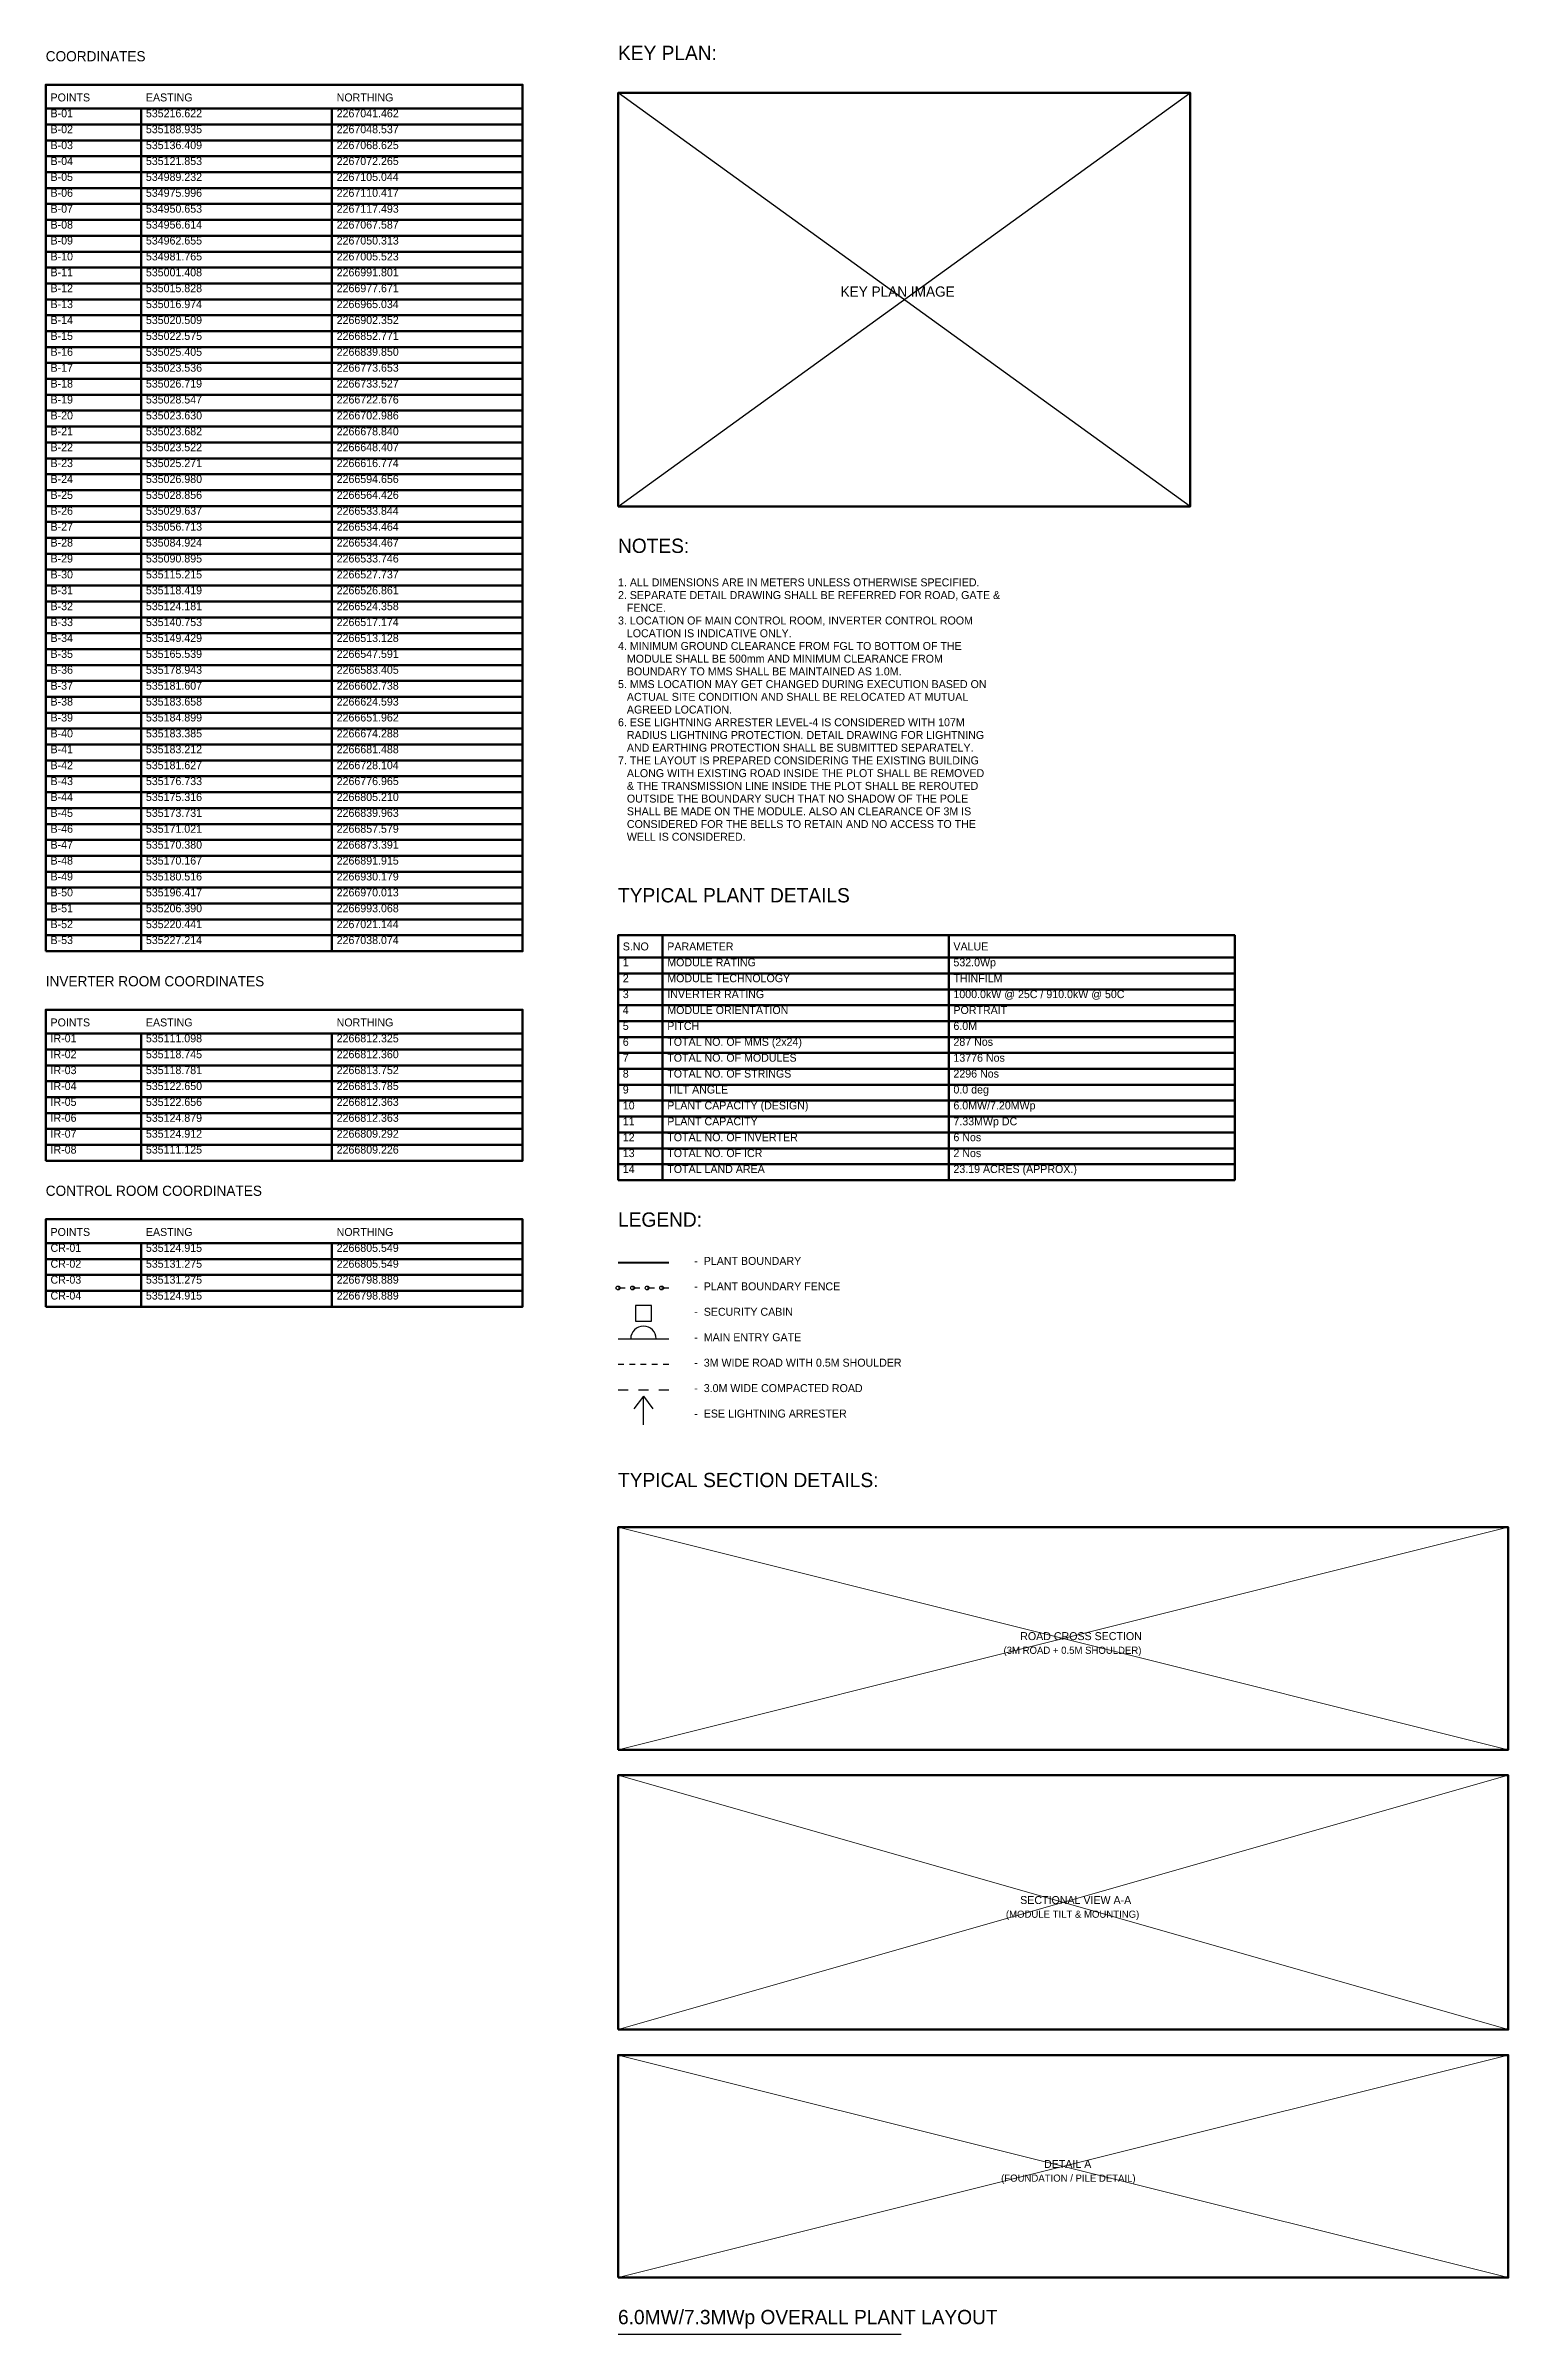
# Model space of a CAD drawing. Header units: metres. Extents: x 534950 to 535747, y 2266404 to 2267123.
# Drawn here: x 535287 to 535747, y 2266404 to 2267123 of the extents above; entities that cross this region are included whole.
import ezdxf
from ezdxf.enums import TextEntityAlignment as Align

# ---------------------------------------------------------------- set-up
doc = ezdxf.new("R2010")
doc.units = ezdxf.units.M
for name, color, linetype in [('BOUNDARY', 7, 'Continuous'), ('ENTRY_GATE', 6, 'Continuous'), ('FENCE', 30, 'Continuous'), ('LIGHTNING_ARRESTER', 3, 'Continuous'), ('ROADS', 2, 'Continuous'), ('SECURITY_CABIN', 4, 'Continuous'), ('SERVICE_ROAD', 1, 'Continuous'), ('TITLE_BLOCK', 7, 'Continuous')]:
    doc.layers.add(name, color=color, linetype=linetype)

msp = doc.modelspace()

# ---------------------------------------------------------------- linework, layer by layer
at = {"layer": 'BOUNDARY', "lineweight": 40}
msp.add_line((535467.21, 2266740.69), (535483.21, 2266740.69), dxfattribs=at)
at = {"layer": 'ENTRY_GATE', "lineweight": 30}
msp.add_line((535467.21, 2266716.69), (535483.21, 2266716.69), dxfattribs=at)
at = {"layer": 'ENTRY_GATE'}
msp.add_arc((535475.21, 2266716.69), 4, 0, 180, dxfattribs=at)
at = {"layer": 'FENCE', "lineweight": 30}
for p, q in [((535467.21, 2266732.69), (535469.5, 2266732.69)), ((535471.79, 2266732.69), (535474.07, 2266732.69)), ((535476.36, 2266732.69), (535478.64, 2266732.69)), ((535480.93, 2266732.69), (535483.21, 2266732.69))]:
    msp.add_line(p, q, dxfattribs=at)
at = {"layer": 'FENCE'}
for centre in [(535467.21, 2266732.69), (535471.79, 2266732.69), (535476.36, 2266732.69), (535480.93, 2266732.69)]:
    msp.add_circle(centre, 0.6, dxfattribs=at)
at = {"layer": 'LIGHTNING_ARRESTER', "lineweight": 30}
for p, q in [((535475.21, 2266698.69), (535472.21, 2266694.69)), ((535475.21, 2266689.69), (535475.21, 2266698.69)), ((535475.21, 2266698.69), (535478.21, 2266694.69))]:
    msp.add_line(p, q, dxfattribs=at)
at = {"layer": 'ROADS', "lineweight": 30}
for p, q in [((535467.21, 2266700.69), (535470.41, 2266700.69)), ((535473.61, 2266700.69), (535476.81, 2266700.69)), ((535480.01, 2266700.69), (535483.21, 2266700.69))]:
    msp.add_line(p, q, dxfattribs=at)
at = {"layer": 'SECURITY_CABIN', "lineweight": 30}
msp.add_lwpolyline([(535472.71, 2266722.19), (535477.71, 2266722.19), (535477.71, 2266727.19), (535472.71, 2266727.19)], close=True, dxfattribs=at)
at = {"layer": 'SERVICE_ROAD', "lineweight": 30}
for p, q in [((535467.21, 2266708.69), (535468.99, 2266708.69)), ((535470.77, 2266708.69), (535472.55, 2266708.69)), ((535474.33, 2266708.69), (535476.1, 2266708.69)), ((535477.88, 2266708.69), (535479.66, 2266708.69)), ((535481.44, 2266708.69), (535483.21, 2266708.69))]:
    msp.add_line(p, q, dxfattribs=at)
at = {"layer": 'TITLE_BLOCK', "lineweight": 25}
for p, q in [((535467.21, 2266978.49), (535647.21, 2267108.49)), ((535647.21, 2266978.49), (535467.21, 2267108.49))]:
    msp.add_line(p, q, dxfattribs=at)
at = {"layer": 'TITLE_BLOCK', "lineweight": 50}
for p, q in [((535317.21, 2267103.59), (535317.21, 2267098.59)), ((535317.21, 2267098.59), (535317.21, 2267093.59)), ((535377.21, 2267103.59), (535377.21, 2267098.59)), ((535377.21, 2267098.59), (535377.21, 2267093.59)), ((535317.21, 2267093.59), (535317.21, 2267088.59)), ((535377.21, 2267093.59), (535377.21, 2267088.59)), ((535317.21, 2267088.59), (535317.21, 2267083.59)), ((535377.21, 2267088.59), (535377.21, 2267083.59)), ((535317.21, 2267083.59), (535317.21, 2267078.59)), ((535317.21, 2267078.59), (535317.21, 2267073.59)), ((535377.21, 2267083.59), (535377.21, 2267078.59)), ((535377.21, 2267078.59), (535377.21, 2267073.59)), ((535317.21, 2267073.59), (535317.21, 2267068.59)), ((535377.21, 2267073.59), (535377.21, 2267068.59)), ((535317.21, 2267068.59), (535317.21, 2267063.59)), ((535317.21, 2267063.59), (535317.21, 2267058.59)), ((535377.21, 2267068.59), (535377.21, 2267063.59)), ((535377.21, 2267063.59), (535377.21, 2267058.59)), ((535317.21, 2267058.59), (535317.21, 2267053.59)), ((535377.21, 2267058.59), (535377.21, 2267053.59)), ((535317.21, 2267053.59), (535317.21, 2267048.59)), ((535317.21, 2267048.59), (535317.21, 2267043.59)), ((535377.21, 2267053.59), (535377.21, 2267048.59)), ((535377.21, 2267048.59), (535377.21, 2267043.59)), ((535317.21, 2267043.59), (535317.21, 2267038.59)), ((535377.21, 2267043.59), (535377.21, 2267038.59)), ((535317.21, 2267038.59), (535317.21, 2267033.59)), ((535317.21, 2267033.59), (535317.21, 2267028.59)), ((535377.21, 2267038.59), (535377.21, 2267033.59)), ((535377.21, 2267033.59), (535377.21, 2267028.59)), ((535317.21, 2267028.59), (535317.21, 2267023.59)), ((535377.21, 2267028.59), (535377.21, 2267023.59)), ((535317.21, 2267023.59), (535317.21, 2267018.59)), ((535377.21, 2267023.59), (535377.21, 2267018.59)), ((535317.21, 2267018.59), (535317.21, 2267013.59)), ((535317.21, 2267013.59), (535317.21, 2267008.59)), ((535377.21, 2267018.59), (535377.21, 2267013.59)), ((535377.21, 2267013.59), (535377.21, 2267008.59)), ((535317.21, 2267008.59), (535317.21, 2267003.59)), ((535377.21, 2267008.59), (535377.21, 2267003.59)), ((535317.21, 2267003.59), (535317.21, 2266998.59)), ((535317.21, 2266998.59), (535317.21, 2266993.59)), ((535377.21, 2267003.59), (535377.21, 2266998.59)), ((535377.21, 2266998.59), (535377.21, 2266993.59)), ((535317.21, 2266993.59), (535317.21, 2266988.59)), ((535377.21, 2266993.59), (535377.21, 2266988.59)), ((535317.21, 2266988.59), (535317.21, 2266983.59)), ((535317.21, 2266983.59), (535317.21, 2266978.59)), ((535377.21, 2266988.59), (535377.21, 2266983.59)), ((535377.21, 2266983.59), (535377.21, 2266978.59)), ((535317.21, 2266978.59), (535317.21, 2266973.59)), ((535377.21, 2266978.59), (535377.21, 2266973.59)), ((535317.21, 2266973.59), (535317.21, 2266968.59)), ((535377.21, 2266973.59), (535377.21, 2266968.59)), ((535317.21, 2266968.59), (535317.21, 2266963.59)), ((535317.21, 2266963.59), (535317.21, 2266958.59)), ((535377.21, 2266968.59), (535377.21, 2266963.59)), ((535377.21, 2266963.59), (535377.21, 2266958.59)), ((535317.21, 2266958.59), (535317.21, 2266953.59)), ((535377.21, 2266958.59), (535377.21, 2266953.59)), ((535317.21, 2266953.59), (535317.21, 2266948.59)), ((535317.21, 2266948.59), (535317.21, 2266943.59)), ((535377.21, 2266953.59), (535377.21, 2266948.59)), ((535377.21, 2266948.59), (535377.21, 2266943.59)), ((535317.21, 2266943.59), (535317.21, 2266938.59)), ((535377.21, 2266943.59), (535377.21, 2266938.59)), ((535317.21, 2266938.59), (535317.21, 2266933.59)), ((535317.21, 2266933.59), (535317.21, 2266928.59)), ((535377.21, 2266938.59), (535377.21, 2266933.59)), ((535377.21, 2266933.59), (535377.21, 2266928.59)), ((535317.21, 2266928.59), (535317.21, 2266923.59)), ((535377.21, 2266928.59), (535377.21, 2266923.59)), ((535317.21, 2266923.59), (535317.21, 2266918.59)), ((535317.21, 2266918.59), (535317.21, 2266913.59)), ((535377.21, 2266923.59), (535377.21, 2266918.59)), ((535377.21, 2266918.59), (535377.21, 2266913.59)), ((535317.21, 2266913.59), (535317.21, 2266908.59)), ((535377.21, 2266913.59), (535377.21, 2266908.59)), ((535317.21, 2266908.59), (535317.21, 2266903.59)), ((535377.21, 2266908.59), (535377.21, 2266903.59)), ((535317.21, 2266903.59), (535317.21, 2266898.59)), ((535317.21, 2266898.59), (535317.21, 2266893.59)), ((535377.21, 2266903.59), (535377.21, 2266898.59)), ((535377.21, 2266898.59), (535377.21, 2266893.59)), ((535317.21, 2266893.59), (535317.21, 2266888.59)), ((535377.21, 2266893.59), (535377.21, 2266888.59)), ((535317.21, 2266888.59), (535317.21, 2266883.59)), ((535317.21, 2266883.59), (535317.21, 2266878.59)), ((535377.21, 2266888.59), (535377.21, 2266883.59)), ((535377.21, 2266883.59), (535377.21, 2266878.59)), ((535317.21, 2266878.59), (535317.21, 2266873.59)), ((535377.21, 2266878.59), (535377.21, 2266873.59)), ((535317.21, 2266873.59), (535317.21, 2266868.59)), ((535317.21, 2266868.59), (535317.21, 2266863.59)), ((535377.21, 2266873.59), (535377.21, 2266868.59)), ((535377.21, 2266868.59), (535377.21, 2266863.59)), ((535317.21, 2266863.59), (535317.21, 2266858.59)), ((535377.21, 2266863.59), (535377.21, 2266858.59)), ((535317.21, 2266858.59), (535317.21, 2266853.59)), ((535317.21, 2266853.59), (535317.21, 2266848.59)), ((535377.21, 2266858.59), (535377.21, 2266853.59)), ((535377.21, 2266853.59), (535377.21, 2266848.59)), ((535317.21, 2266848.59), (535317.21, 2266843.59)), ((535377.21, 2266848.59), (535377.21, 2266843.59)), ((535317.21, 2266843.59), (535317.21, 2266838.59)), ((535377.21, 2266843.59), (535377.21, 2266838.59)), ((535481.21, 2266843.59), (535481.21, 2266836.59)), ((535571.21, 2266843.59), (535571.21, 2266836.59)), ((535481.21, 2266836.59), (535481.21, 2266831.59)), ((535571.21, 2266836.59), (535571.21, 2266831.59)), ((535481.21, 2266831.59), (535481.21, 2266826.59)), ((535481.21, 2266826.59), (535481.21, 2266821.59)), ((535571.21, 2266831.59), (535571.21, 2266826.59)), ((535571.21, 2266826.59), (535571.21, 2266821.59)), ((535481.21, 2266821.59), (535481.21, 2266816.59)), ((535571.21, 2266821.59), (535571.21, 2266816.59)), ((535317.21, 2266812.69), (535317.21, 2266807.69)), ((535377.21, 2266812.69), (535377.21, 2266807.69)), ((535481.21, 2266816.59), (535481.21, 2266811.59)), ((535481.21, 2266811.59), (535481.21, 2266806.59)), ((535571.21, 2266816.59), (535571.21, 2266811.59)), ((535571.21, 2266811.59), (535571.21, 2266806.59)), ((535317.21, 2266807.69), (535317.21, 2266802.69)), ((535377.21, 2266807.69), (535377.21, 2266802.69)), ((535481.21, 2266806.59), (535481.21, 2266801.59)), ((535571.21, 2266806.59), (535571.21, 2266801.59)), ((535317.21, 2266802.69), (535317.21, 2266797.69)), ((535317.21, 2266797.69), (535317.21, 2266792.69)), ((535377.21, 2266802.69), (535377.21, 2266797.69)), ((535377.21, 2266797.69), (535377.21, 2266792.69)), ((535481.21, 2266801.59), (535481.21, 2266796.59)), ((535481.21, 2266796.59), (535481.21, 2266791.59)), ((535571.21, 2266801.59), (535571.21, 2266796.59)), ((535571.21, 2266796.59), (535571.21, 2266791.59)), ((535317.21, 2266792.69), (535317.21, 2266787.69)), ((535377.21, 2266792.69), (535377.21, 2266787.69)), ((535481.21, 2266791.59), (535481.21, 2266786.59)), ((535571.21, 2266791.59), (535571.21, 2266786.59)), ((535317.21, 2266787.69), (535317.21, 2266782.69)), ((535317.21, 2266782.69), (535317.21, 2266777.69)), ((535377.21, 2266787.69), (535377.21, 2266782.69)), ((535377.21, 2266782.69), (535377.21, 2266777.69)), ((535481.21, 2266786.59), (535481.21, 2266781.59)), ((535481.21, 2266781.59), (535481.21, 2266776.59)), ((535571.21, 2266786.59), (535571.21, 2266781.59)), ((535571.21, 2266781.59), (535571.21, 2266776.59)), ((535317.21, 2266777.69), (535317.21, 2266772.69)), ((535377.21, 2266777.69), (535377.21, 2266772.69)), ((535481.21, 2266776.59), (535481.21, 2266771.59)), ((535571.21, 2266776.59), (535571.21, 2266771.59)), ((535481.21, 2266771.59), (535481.21, 2266766.59)), ((535571.21, 2266771.59), (535571.21, 2266766.59)), ((535317.21, 2266746.79), (535317.21, 2266741.79)), ((535377.21, 2266746.79), (535377.21, 2266741.79)), ((535317.21, 2266741.79), (535317.21, 2266736.79)), ((535377.21, 2266741.79), (535377.21, 2266736.79)), ((535317.21, 2266736.79), (535317.21, 2266731.79)), ((535317.21, 2266731.79), (535317.21, 2266726.79)), ((535377.21, 2266736.79), (535377.21, 2266731.79)), ((535377.21, 2266731.79), (535377.21, 2266726.79))]:
    msp.add_line(p, q, dxfattribs=at)
at = {"layer": 'TITLE_BLOCK', "lineweight": 18}
for p, q in [((535467.21, 2266587.44), (535747.21, 2266657.44)), ((535747.21, 2266587.44), (535467.21, 2266657.44)), ((535467.21, 2266499.44), (535747.21, 2266579.44)), ((535747.21, 2266499.44), (535467.21, 2266579.44)), ((535467.21, 2266421.44), (535747.21, 2266491.44)), ((535747.21, 2266421.44), (535467.21, 2266491.44))]:
    msp.add_line(p, q, dxfattribs=at)
at = {"layer": 'TITLE_BLOCK', "lineweight": 30}
msp.add_line((535467.21, 2266403.64), (535556.31, 2266403.64), dxfattribs=at)
at = {"layer": 'TITLE_BLOCK', "lineweight": 50}
for points in [[(535287.21, 2267103.59), (535437.21, 2267103.59), (535437.21, 2267111.09), (535287.21, 2267111.09)], [(535287.21, 2267098.59), (535437.21, 2267098.59), (535437.21, 2267103.59), (535287.21, 2267103.59)], [(535287.21, 2267093.59), (535437.21, 2267093.59), (535437.21, 2267098.59), (535287.21, 2267098.59)], [(535287.21, 2267088.59), (535437.21, 2267088.59), (535437.21, 2267093.59), (535287.21, 2267093.59)], [(535287.21, 2267083.59), (535437.21, 2267083.59), (535437.21, 2267088.59), (535287.21, 2267088.59)], [(535287.21, 2267078.59), (535437.21, 2267078.59), (535437.21, 2267083.59), (535287.21, 2267083.59)], [(535287.21, 2267073.59), (535437.21, 2267073.59), (535437.21, 2267078.59), (535287.21, 2267078.59)], [(535287.21, 2267068.59), (535437.21, 2267068.59), (535437.21, 2267073.59), (535287.21, 2267073.59)], [(535287.21, 2267063.59), (535437.21, 2267063.59), (535437.21, 2267068.59), (535287.21, 2267068.59)], [(535287.21, 2267058.59), (535437.21, 2267058.59), (535437.21, 2267063.59), (535287.21, 2267063.59)], [(535287.21, 2267053.59), (535437.21, 2267053.59), (535437.21, 2267058.59), (535287.21, 2267058.59)], [(535287.21, 2267048.59), (535437.21, 2267048.59), (535437.21, 2267053.59), (535287.21, 2267053.59)], [(535287.21, 2267043.59), (535437.21, 2267043.59), (535437.21, 2267048.59), (535287.21, 2267048.59)], [(535287.21, 2267038.59), (535437.21, 2267038.59), (535437.21, 2267043.59), (535287.21, 2267043.59)], [(535287.21, 2267033.59), (535437.21, 2267033.59), (535437.21, 2267038.59), (535287.21, 2267038.59)], [(535287.21, 2267028.59), (535437.21, 2267028.59), (535437.21, 2267033.59), (535287.21, 2267033.59)], [(535287.21, 2267023.59), (535437.21, 2267023.59), (535437.21, 2267028.59), (535287.21, 2267028.59)], [(535287.21, 2267018.59), (535437.21, 2267018.59), (535437.21, 2267023.59), (535287.21, 2267023.59)], [(535287.21, 2267013.59), (535437.21, 2267013.59), (535437.21, 2267018.59), (535287.21, 2267018.59)], [(535287.21, 2267008.59), (535437.21, 2267008.59), (535437.21, 2267013.59), (535287.21, 2267013.59)], [(535287.21, 2267003.59), (535437.21, 2267003.59), (535437.21, 2267008.59), (535287.21, 2267008.59)], [(535287.21, 2266998.59), (535437.21, 2266998.59), (535437.21, 2267003.59), (535287.21, 2267003.59)], [(535287.21, 2266993.59), (535437.21, 2266993.59), (535437.21, 2266998.59), (535287.21, 2266998.59)], [(535287.21, 2266988.59), (535437.21, 2266988.59), (535437.21, 2266993.59), (535287.21, 2266993.59)], [(535287.21, 2266983.59), (535437.21, 2266983.59), (535437.21, 2266988.59), (535287.21, 2266988.59)], [(535287.21, 2266978.59), (535437.21, 2266978.59), (535437.21, 2266983.59), (535287.21, 2266983.59)], [(535287.21, 2266973.59), (535437.21, 2266973.59), (535437.21, 2266978.59), (535287.21, 2266978.59)], [(535287.21, 2266968.59), (535437.21, 2266968.59), (535437.21, 2266973.59), (535287.21, 2266973.59)], [(535287.21, 2266963.59), (535437.21, 2266963.59), (535437.21, 2266968.59), (535287.21, 2266968.59)], [(535287.21, 2266958.59), (535437.21, 2266958.59), (535437.21, 2266963.59), (535287.21, 2266963.59)], [(535287.21, 2266953.59), (535437.21, 2266953.59), (535437.21, 2266958.59), (535287.21, 2266958.59)], [(535287.21, 2266948.59), (535437.21, 2266948.59), (535437.21, 2266953.59), (535287.21, 2266953.59)], [(535287.21, 2266943.59), (535437.21, 2266943.59), (535437.21, 2266948.59), (535287.21, 2266948.59)], [(535287.21, 2266938.59), (535437.21, 2266938.59), (535437.21, 2266943.59), (535287.21, 2266943.59)], [(535287.21, 2266933.59), (535437.21, 2266933.59), (535437.21, 2266938.59), (535287.21, 2266938.59)], [(535287.21, 2266928.59), (535437.21, 2266928.59), (535437.21, 2266933.59), (535287.21, 2266933.59)], [(535287.21, 2266923.59), (535437.21, 2266923.59), (535437.21, 2266928.59), (535287.21, 2266928.59)], [(535287.21, 2266918.59), (535437.21, 2266918.59), (535437.21, 2266923.59), (535287.21, 2266923.59)], [(535287.21, 2266913.59), (535437.21, 2266913.59), (535437.21, 2266918.59), (535287.21, 2266918.59)], [(535287.21, 2266908.59), (535437.21, 2266908.59), (535437.21, 2266913.59), (535287.21, 2266913.59)], [(535287.21, 2266903.59), (535437.21, 2266903.59), (535437.21, 2266908.59), (535287.21, 2266908.59)], [(535287.21, 2266898.59), (535437.21, 2266898.59), (535437.21, 2266903.59), (535287.21, 2266903.59)], [(535287.21, 2266893.59), (535437.21, 2266893.59), (535437.21, 2266898.59), (535287.21, 2266898.59)], [(535287.21, 2266888.59), (535437.21, 2266888.59), (535437.21, 2266893.59), (535287.21, 2266893.59)], [(535287.21, 2266883.59), (535437.21, 2266883.59), (535437.21, 2266888.59), (535287.21, 2266888.59)], [(535287.21, 2266878.59), (535437.21, 2266878.59), (535437.21, 2266883.59), (535287.21, 2266883.59)], [(535287.21, 2266873.59), (535437.21, 2266873.59), (535437.21, 2266878.59), (535287.21, 2266878.59)], [(535287.21, 2266868.59), (535437.21, 2266868.59), (535437.21, 2266873.59), (535287.21, 2266873.59)], [(535287.21, 2266863.59), (535437.21, 2266863.59), (535437.21, 2266868.59), (535287.21, 2266868.59)], [(535287.21, 2266858.59), (535437.21, 2266858.59), (535437.21, 2266863.59), (535287.21, 2266863.59)], [(535287.21, 2266853.59), (535437.21, 2266853.59), (535437.21, 2266858.59), (535287.21, 2266858.59)], [(535287.21, 2266848.59), (535437.21, 2266848.59), (535437.21, 2266853.59), (535287.21, 2266853.59)], [(535287.21, 2266843.59), (535437.21, 2266843.59), (535437.21, 2266848.59), (535287.21, 2266848.59)], [(535287.21, 2266838.59), (535437.21, 2266838.59), (535437.21, 2266843.59), (535287.21, 2266843.59)], [(535467.21, 2266836.59), (535661.21, 2266836.59), (535661.21, 2266843.59), (535467.21, 2266843.59)], [(535467.21, 2266831.59), (535661.21, 2266831.59), (535661.21, 2266836.59), (535467.21, 2266836.59)], [(535467.21, 2266826.59), (535661.21, 2266826.59), (535661.21, 2266831.59), (535467.21, 2266831.59)], [(535467.21, 2266821.59), (535661.21, 2266821.59), (535661.21, 2266826.59), (535467.21, 2266826.59)], [(535287.21, 2266812.69), (535437.21, 2266812.69), (535437.21, 2266820.19), (535287.21, 2266820.19)], [(535467.21, 2266816.59), (535661.21, 2266816.59), (535661.21, 2266821.59), (535467.21, 2266821.59)], [(535287.21, 2266807.69), (535437.21, 2266807.69), (535437.21, 2266812.69), (535287.21, 2266812.69)], [(535467.21, 2266811.59), (535661.21, 2266811.59), (535661.21, 2266816.59), (535467.21, 2266816.59)], [(535467.21, 2266806.59), (535661.21, 2266806.59), (535661.21, 2266811.59), (535467.21, 2266811.59)], [(535287.21, 2266802.69), (535437.21, 2266802.69), (535437.21, 2266807.69), (535287.21, 2266807.69)], [(535467.21, 2266801.59), (535661.21, 2266801.59), (535661.21, 2266806.59), (535467.21, 2266806.59)], [(535287.21, 2266797.69), (535437.21, 2266797.69), (535437.21, 2266802.69), (535287.21, 2266802.69)], [(535287.21, 2266792.69), (535437.21, 2266792.69), (535437.21, 2266797.69), (535287.21, 2266797.69)], [(535467.21, 2266796.59), (535661.21, 2266796.59), (535661.21, 2266801.59), (535467.21, 2266801.59)], [(535467.21, 2266791.59), (535661.21, 2266791.59), (535661.21, 2266796.59), (535467.21, 2266796.59)], [(535287.21, 2266787.69), (535437.21, 2266787.69), (535437.21, 2266792.69), (535287.21, 2266792.69)], [(535467.21, 2266786.59), (535661.21, 2266786.59), (535661.21, 2266791.59), (535467.21, 2266791.59)], [(535287.21, 2266782.69), (535437.21, 2266782.69), (535437.21, 2266787.69), (535287.21, 2266787.69)], [(535287.21, 2266777.69), (535437.21, 2266777.69), (535437.21, 2266782.69), (535287.21, 2266782.69)], [(535467.21, 2266781.59), (535661.21, 2266781.59), (535661.21, 2266786.59), (535467.21, 2266786.59)], [(535467.21, 2266776.59), (535661.21, 2266776.59), (535661.21, 2266781.59), (535467.21, 2266781.59)], [(535287.21, 2266772.69), (535437.21, 2266772.69), (535437.21, 2266777.69), (535287.21, 2266777.69)], [(535467.21, 2266771.59), (535661.21, 2266771.59), (535661.21, 2266776.59), (535467.21, 2266776.59)], [(535467.21, 2266766.59), (535661.21, 2266766.59), (535661.21, 2266771.59), (535467.21, 2266771.59)], [(535287.21, 2266746.79), (535437.21, 2266746.79), (535437.21, 2266754.29), (535287.21, 2266754.29)], [(535287.21, 2266741.79), (535437.21, 2266741.79), (535437.21, 2266746.79), (535287.21, 2266746.79)], [(535287.21, 2266736.79), (535437.21, 2266736.79), (535437.21, 2266741.79), (535287.21, 2266741.79)], [(535287.21, 2266731.79), (535437.21, 2266731.79), (535437.21, 2266736.79), (535287.21, 2266736.79)], [(535287.21, 2266726.79), (535437.21, 2266726.79), (535437.21, 2266731.79), (535287.21, 2266731.79)], [(535467.21, 2266587.44), (535747.21, 2266587.44), (535747.21, 2266657.44), (535467.21, 2266657.44)], [(535467.21, 2266499.44), (535747.21, 2266499.44), (535747.21, 2266579.44), (535467.21, 2266579.44)], [(535467.21, 2266421.44), (535747.21, 2266421.44), (535747.21, 2266491.44), (535467.21, 2266491.44)]]:
    msp.add_lwpolyline(points, close=True, dxfattribs=at)
at = {"layer": 'TITLE_BLOCK', "lineweight": 70}
msp.add_lwpolyline([(535467.21, 2266978.49), (535647.21, 2266978.49), (535647.21, 2267108.49), (535467.21, 2267108.49)], close=True, dxfattribs=at)

# ---------------------------------------------------------------- texts
at = {"layer": 'TITLE_BLOCK'}
for s, height, p in [('COORDINATES', 3.2, (535287.21, 2267117.49)), ('KEY PLAN:', 4.5, (535467.21, 2267117.49)), ('POINTS', 2.5, (535288.71, 2267105.09)), ('EASTING', 2.5, (535318.71, 2267105.09)), ('NORTHING', 2.5, (535378.71, 2267105.09)), ('B-01', 2.5, (535288.71, 2267100.09)), ('B-02', 2.5, (535288.71, 2267095.09)), ('535216.622', 2.5, (535318.71, 2267100.09)), ('535188.935', 2.5, (535318.71, 2267095.09)), ('2267041.462', 2.5, (535378.71, 2267100.09)), ('2267048.537', 2.5, (535378.71, 2267095.09)), ('B-03', 2.5, (535288.71, 2267090.09)), ('535136.409', 2.5, (535318.71, 2267090.09)), ('2267068.625', 2.5, (535378.71, 2267090.09)), ('B-04', 2.5, (535288.71, 2267085.09)), ('535121.853', 2.5, (535318.71, 2267085.09)), ('2267072.265', 2.5, (535378.71, 2267085.09)), ('B-05', 2.5, (535288.71, 2267080.09)), ('B-06', 2.5, (535288.71, 2267075.09)), ('534989.232', 2.5, (535318.71, 2267080.09)), ('534975.996', 2.5, (535318.71, 2267075.09)), ('2267105.044', 2.5, (535378.71, 2267080.09)), ('2267110.417', 2.5, (535378.71, 2267075.09)), ('B-07', 2.5, (535288.71, 2267070.09)), ('534950.653', 2.5, (535318.71, 2267070.09)), ('2267117.493', 2.5, (535378.71, 2267070.09)), ('B-08', 2.5, (535288.71, 2267065.09)), ('B-09', 2.5, (535288.71, 2267060.09)), ('534956.614', 2.5, (535318.71, 2267065.09)), ('534962.655', 2.5, (535318.71, 2267060.09)), ('2267067.587', 2.5, (535378.71, 2267065.09)), ('2267050.313', 2.5, (535378.71, 2267060.09)), ('B-10', 2.5, (535288.71, 2267055.09)), ('534981.765', 2.5, (535318.71, 2267055.09)), ('2267005.523', 2.5, (535378.71, 2267055.09)), ('B-11', 2.5, (535288.71, 2267050.09)), ('B-12', 2.5, (535288.71, 2267045.09)), ('535001.408', 2.5, (535318.71, 2267050.09)), ('535015.828', 2.5, (535318.71, 2267045.09)), ('2266991.801', 2.5, (535378.71, 2267050.09)), ('2266977.671', 2.5, (535378.71, 2267045.09)), ('B-13', 2.5, (535288.71, 2267040.09)), ('535016.974', 2.5, (535318.71, 2267040.09)), ('2266965.034', 2.5, (535378.71, 2267040.09)), ('KEY PLAN IMAGE', 3.2, (535537.21, 2267043.49)), ('B-14', 2.5, (535288.71, 2267035.09)), ('535020.509', 2.5, (535318.71, 2267035.09)), ('2266902.352', 2.5, (535378.71, 2267035.09)), ('B-15', 2.5, (535288.71, 2267030.09)), ('B-16', 2.5, (535288.71, 2267025.09)), ('535022.575', 2.5, (535318.71, 2267030.09)), ('535025.405', 2.5, (535318.71, 2267025.09)), ('2266852.771', 2.5, (535378.71, 2267030.09)), ('2266839.850', 2.5, (535378.71, 2267025.09)), ('B-17', 2.5, (535288.71, 2267020.09)), ('535023.536', 2.5, (535318.71, 2267020.09)), ('2266773.653', 2.5, (535378.71, 2267020.09)), ('B-18', 2.5, (535288.71, 2267015.09)), ('B-19', 2.5, (535288.71, 2267010.09)), ('535026.719', 2.5, (535318.71, 2267015.09)), ('535028.547', 2.5, (535318.71, 2267010.09)), ('2266733.527', 2.5, (535378.71, 2267015.09)), ('2266722.676', 2.5, (535378.71, 2267010.09)), ('B-20', 2.5, (535288.71, 2267005.09)), ('535023.630', 2.5, (535318.71, 2267005.09)), ('2266702.986', 2.5, (535378.71, 2267005.09)), ('B-21', 2.5, (535288.71, 2267000.09)), ('B-22', 2.5, (535288.71, 2266995.09)), ('535023.682', 2.5, (535318.71, 2267000.09)), ('535023.522', 2.5, (535318.71, 2266995.09)), ('2266678.840', 2.5, (535378.71, 2267000.09)), ('2266648.407', 2.5, (535378.71, 2266995.09)), ('B-23', 2.5, (535288.71, 2266990.09)), ('535025.271', 2.5, (535318.71, 2266990.09)), ('2266616.774', 2.5, (535378.71, 2266990.09)), ('B-24', 2.5, (535288.71, 2266985.09)), ('B-25', 2.5, (535288.71, 2266980.09)), ('535026.980', 2.5, (535318.71, 2266985.09)), ('535028.856', 2.5, (535318.71, 2266980.09)), ('2266594.656', 2.5, (535378.71, 2266985.09)), ('2266564.426', 2.5, (535378.71, 2266980.09)), ('B-26', 2.5, (535288.71, 2266975.09)), ('535029.637', 2.5, (535318.71, 2266975.09)), ('2266533.844', 2.5, (535378.71, 2266975.09)), ('B-27', 2.5, (535288.71, 2266970.09)), ('535056.713', 2.5, (535318.71, 2266970.09)), ('2266534.464', 2.5, (535378.71, 2266970.09)), ('B-28', 2.5, (535288.71, 2266965.09)), ('B-29', 2.5, (535288.71, 2266960.09)), ('535084.924', 2.5, (535318.71, 2266965.09)), ('535090.895', 2.5, (535318.71, 2266960.09)), ('2266534.467', 2.5, (535378.71, 2266965.09)), ('2266533.746', 2.5, (535378.71, 2266960.09)), ('NOTES:', 4.5, (535467.21, 2266962.49)), ('B-30', 2.5, (535288.71, 2266955.09)), ('535115.215', 2.5, (535318.71, 2266955.09)), ('2266527.737', 2.5, (535378.71, 2266955.09)), ('1. ALL DIMENSIONS ARE IN METERS UNLESS OTHERWISE SPECIFIED.', 2.5, (535467.21, 2266952.59)), ('B-31', 2.5, (535288.71, 2266950.09)), ('B-32', 2.5, (535288.71, 2266945.09)), ('535118.419', 2.5, (535318.71, 2266950.09)), ('535124.181', 2.5, (535318.71, 2266945.09)), ('2266526.861', 2.5, (535378.71, 2266950.09)), ('2266524.358', 2.5, (535378.71, 2266945.09)), ('2. SEPARATE DETAIL DRAWING SHALL BE REFERRED FOR ROAD, GATE &', 2.5, (535467.21, 2266948.59)), ('   FENCE.', 2.5, (535467.21, 2266944.59)), ('B-33', 2.5, (535288.71, 2266940.09)), ('535140.753', 2.5, (535318.71, 2266940.09)), ('2266517.174', 2.5, (535378.71, 2266940.09)), ('3. LOCATION OF MAIN CONTROL ROOM, INVERTER CONTROL ROOM', 2.5, (535467.21, 2266940.59)), ('   LOCATION IS INDICATIVE ONLY.', 2.5, (535467.21, 2266936.59)), ('B-34', 2.5, (535288.71, 2266935.09)), ('B-35', 2.5, (535288.71, 2266930.09)), ('535149.429', 2.5, (535318.71, 2266935.09)), ('535165.539', 2.5, (535318.71, 2266930.09)), ('2266513.128', 2.5, (535378.71, 2266935.09)), ('2266547.591', 2.5, (535378.71, 2266930.09)), ('4. MINIMUM GROUND CLEARANCE FROM FGL TO BOTTOM OF THE', 2.5, (535467.21, 2266932.59)), ('B-36', 2.5, (535288.71, 2266925.09)), ('535178.943', 2.5, (535318.71, 2266925.09)), ('2266583.405', 2.5, (535378.71, 2266925.09)), ('   MODULE SHALL BE 500mm AND MINIMUM CLEARANCE FROM', 2.5, (535467.21, 2266928.59)), ('   BOUNDARY TO MMS SHALL BE MAINTAINED AS 1.0M.', 2.5, (535467.21, 2266924.59)), ('B-37', 2.5, (535288.71, 2266920.09)), ('B-38', 2.5, (535288.71, 2266915.09)), ('535181.607', 2.5, (535318.71, 2266920.09)), ('535183.658', 2.5, (535318.71, 2266915.09)), ('2266602.738', 2.5, (535378.71, 2266920.09)), ('2266624.593', 2.5, (535378.71, 2266915.09)), ('5. MMS LOCATION MAY GET CHANGED DURING EXECUTION BASED ON', 2.5, (535467.21, 2266920.59)), ('   ACTUAL SITE CONDITION AND SHALL BE RELOCATED AT MUTUAL', 2.5, (535467.21, 2266916.59)), ('B-39', 2.5, (535288.71, 2266910.09)), ('535184.899', 2.5, (535318.71, 2266910.09)), ('2266651.962', 2.5, (535378.71, 2266910.09)), ('6. ESE LIGHTNING ARRESTER LEVEL-4 IS CONSIDERED WITH 107M', 2.5, (535467.21, 2266908.59)), ('   AGREED LOCATION.', 2.5, (535467.21, 2266912.59)), ('B-40', 2.5, (535288.71, 2266905.09)), ('535183.385', 2.5, (535318.71, 2266905.09)), ('2266674.288', 2.5, (535378.71, 2266905.09)), ('   AND EARTHING PROTECTION SHALL BE SUBMITTED SEPARATELY.', 2.5, (535467.21, 2266900.59)), ('   RADIUS LIGHTNING PROTECTION. DETAIL DRAWING FOR LIGHTNING', 2.5, (535467.21, 2266904.59)), ('B-41', 2.5, (535288.71, 2266900.09)), ('B-42', 2.5, (535288.71, 2266895.09)), ('535183.212', 2.5, (535318.71, 2266900.09)), ('535181.627', 2.5, (535318.71, 2266895.09)), ('2266681.488', 2.5, (535378.71, 2266900.09)), ('2266728.104', 2.5, (535378.71, 2266895.09)), ('7. THE LAYOUT IS PREPARED CONSIDERING THE EXISTING BUILDING', 2.5, (535467.21, 2266896.59)), ('B-43', 2.5, (535288.71, 2266890.09)), ('535176.733', 2.5, (535318.71, 2266890.09)), ('2266776.965', 2.5, (535378.71, 2266890.09)), ('   ALONG WITH EXISTING ROAD INSIDE THE PLOT SHALL BE REMOVED', 2.5, (535467.21, 2266892.59)), ('   & THE TRANSMISSION LINE INSIDE THE PLOT SHALL BE REROUTED', 2.5, (535467.21, 2266888.59)), ('B-44', 2.5, (535288.71, 2266885.09)), ('B-45', 2.5, (535288.71, 2266880.09)), ('535175.316', 2.5, (535318.71, 2266885.09)), ('535173.731', 2.5, (535318.71, 2266880.09)), ('2266805.210', 2.5, (535378.71, 2266885.09)), ('2266839.963', 2.5, (535378.71, 2266880.09)), ('   SHALL BE MADE ON THE MODULE. ALSO AN CLEARANCE OF 3M IS', 2.5, (535467.21, 2266880.59)), ('   OUTSIDE THE BOUNDARY SUCH THAT NO SHADOW OF THE POLE', 2.5, (535467.21, 2266884.59)), ('B-46', 2.5, (535288.71, 2266875.09)), ('535171.021', 2.5, (535318.71, 2266875.09)), ('2266857.579', 2.5, (535378.71, 2266875.09)), ('   WELL IS CONSIDERED.', 2.5, (535467.21, 2266872.59)), ('   CONSIDERED FOR THE BELLS TO RETAIN AND NO ACCESS TO THE', 2.5, (535467.21, 2266876.59)), ('B-47', 2.5, (535288.71, 2266870.09)), ('B-48', 2.5, (535288.71, 2266865.09)), ('535170.380', 2.5, (535318.71, 2266870.09)), ('535170.167', 2.5, (535318.71, 2266865.09)), ('2266873.391', 2.5, (535378.71, 2266870.09)), ('2266891.915', 2.5, (535378.71, 2266865.09)), ('B-49', 2.5, (535288.71, 2266860.09)), ('535180.516', 2.5, (535318.71, 2266860.09)), ('2266930.179', 2.5, (535378.71, 2266860.09)), ('B-50', 2.5, (535288.71, 2266855.09)), ('535196.417', 2.5, (535318.71, 2266855.09)), ('2266970.013', 2.5, (535378.71, 2266855.09)), ('TYPICAL PLANT DETAILS', 4.5, (535467.21, 2266852.59)), ('B-51', 2.5, (535288.71, 2266850.09)), ('B-52', 2.5, (535288.71, 2266845.09)), ('535206.390', 2.5, (535318.71, 2266850.09)), ('535220.441', 2.5, (535318.71, 2266845.09)), ('2266993.068', 2.5, (535378.71, 2266850.09)), ('2267021.144', 2.5, (535378.71, 2266845.09)), ('B-53', 2.5, (535288.71, 2266840.09)), ('535227.214', 2.5, (535318.71, 2266840.09)), ('2267038.074', 2.5, (535378.71, 2266840.09)), ('S.NO', 2.5, (535468.71, 2266838.09)), ('PARAMETER', 2.5, (535482.71, 2266838.09)), ('VALUE', 2.5, (535572.71, 2266838.09)), ('1', 2.5, (535468.71, 2266833.09)), ('MODULE RATING', 2.5, (535482.71, 2266833.09)), ('532.0Wp', 2.5, (535572.71, 2266833.09)), ('INVERTER ROOM COORDINATES', 3.2, (535287.21, 2266826.59)), ('3', 2.5, (535468.71, 2266823.09)), ('2', 2.5, (535468.71, 2266828.09)), ('MODULE TECHNOLOGY', 2.5, (535482.71, 2266828.09)), ('INVERTER RATING', 2.5, (535482.71, 2266823.09)), ('THINFILM', 2.5, (535572.71, 2266828.09)), ('1000.0kW @ 25C / 910.0kW @ 50C', 2.5, (535572.71, 2266823.09)), ('4', 2.5, (535468.71, 2266818.09)), ('MODULE ORIENTATION', 2.5, (535482.71, 2266818.09)), ('PORTRAIT', 2.5, (535572.71, 2266818.09)), ('POINTS', 2.5, (535288.71, 2266814.19)), ('IR-01', 2.5, (535288.71, 2266809.19)), ('535111.098', 2.5, (535318.71, 2266809.19)), ('EASTING', 2.5, (535318.71, 2266814.19)), ('2266812.325', 2.5, (535378.71, 2266809.19)), ('NORTHING', 2.5, (535378.71, 2266814.19)), ('5', 2.5, (535468.71, 2266813.09)), ('6', 2.5, (535468.71, 2266808.09)), ('TOTAL NO. OF MMS (2x24)', 2.5, (535482.71, 2266808.09)), ('PITCH', 2.5, (535482.71, 2266813.09)), ('6.0M', 2.5, (535572.71, 2266813.09)), ('287 Nos', 2.5, (535572.71, 2266808.09)), ('IR-02', 2.5, (535288.71, 2266804.19)), ('535118.745', 2.5, (535318.71, 2266804.19)), ('2266812.360', 2.5, (535378.71, 2266804.19)), ('7', 2.5, (535468.71, 2266803.09)), ('TOTAL NO. OF MODULES', 2.5, (535482.71, 2266803.09)), ('13776 Nos', 2.5, (535572.71, 2266803.09)), ('IR-03', 2.5, (535288.71, 2266799.19)), ('IR-04', 2.5, (535288.71, 2266794.19)), ('535118.781', 2.5, (535318.71, 2266799.19)), ('535122.650', 2.5, (535318.71, 2266794.19)), ('2266813.752', 2.5, (535378.71, 2266799.19)), ('2266813.785', 2.5, (535378.71, 2266794.19)), ('8', 2.5, (535468.71, 2266798.09)), ('9', 2.5, (535468.71, 2266793.09)), ('TOTAL NO. OF STRINGS', 2.5, (535482.71, 2266798.09)), ('TILT ANGLE', 2.5, (535482.71, 2266793.09)), ('0.0 deg', 2.5, (535572.71, 2266793.09)), ('2296 Nos', 2.5, (535572.71, 2266798.09)), ('IR-05', 2.5, (535288.71, 2266789.19)), ('535122.656', 2.5, (535318.71, 2266789.19)), ('2266812.363', 2.5, (535378.71, 2266789.19)), ('10', 2.5, (535468.71, 2266788.09)), ('PLANT CAPACITY (DESIGN)', 2.5, (535482.71, 2266788.09)), ('6.0MW/7.20MWp', 2.5, (535572.71, 2266788.09)), ('IR-06', 2.5, (535288.71, 2266784.19)), ('IR-07', 2.5, (535288.71, 2266779.19)), ('535124.879', 2.5, (535318.71, 2266784.19)), ('535124.912', 2.5, (535318.71, 2266779.19)), ('2266812.363', 2.5, (535378.71, 2266784.19)), ('2266809.292', 2.5, (535378.71, 2266779.19)), ('11', 2.5, (535468.71, 2266783.09)), ('PLANT CAPACITY', 2.5, (535482.71, 2266783.09)), ('7.33MWp DC', 2.5, (535572.71, 2266783.09)), ('IR-08', 2.5, (535288.71, 2266774.19)), ('535111.125', 2.5, (535318.71, 2266774.19)), ('2266809.226', 2.5, (535378.71, 2266774.19)), ('12', 2.5, (535468.71, 2266778.09)), ('13', 2.5, (535468.71, 2266773.09)), ('TOTAL NO. OF INVERTER', 2.5, (535482.71, 2266778.09)), ('TOTAL NO. OF ICR', 2.5, (535482.71, 2266773.09)), ('6 Nos', 2.5, (535572.71, 2266778.09)), ('2 Nos', 2.5, (535572.71, 2266773.09)), ('14', 2.5, (535468.71, 2266768.09)), ('TOTAL LAND AREA', 2.5, (535482.71, 2266768.09)), ('23.19 ACRES (APPROX.)', 2.5, (535572.71, 2266768.09)), ('CONTROL ROOM COORDINATES', 3.2, (535287.21, 2266760.69)), ('LEGEND:', 4.5, (535467.21, 2266750.59)), ('CR-01', 2.5, (535288.71, 2266743.29)), ('POINTS', 2.5, (535288.71, 2266748.29)), ('535124.915', 2.5, (535318.71, 2266743.29)), ('EASTING', 2.5, (535318.71, 2266748.29)), ('2266805.549', 2.5, (535378.71, 2266743.29)), ('NORTHING', 2.5, (535378.71, 2266748.29)), ('CR-02', 2.5, (535288.71, 2266738.29)), ('535131.275', 2.5, (535318.71, 2266738.29)), ('2266805.549', 2.5, (535378.71, 2266738.29)), ('-  PLANT BOUNDARY', 2.5, (535491.21, 2266739.19)), ('CR-03', 2.5, (535288.71, 2266733.29)), ('CR-04', 2.5, (535288.71, 2266728.29)), ('535131.275', 2.5, (535318.71, 2266733.29)), ('535124.915', 2.5, (535318.71, 2266728.29)), ('2266798.889', 2.5, (535378.71, 2266733.29)), ('2266798.889', 2.5, (535378.71, 2266728.29)), ('-  PLANT BOUNDARY FENCE', 2.5, (535491.21, 2266731.19)), ('-  SECURITY CABIN', 2.5, (535491.21, 2266723.19)), ('-  MAIN ENTRY GATE', 2.5, (535491.21, 2266715.19)), ('-  3M WIDE ROAD WITH 0.5M SHOULDER', 2.5, (535491.21, 2266707.19)), ('-  3.0M WIDE COMPACTED ROAD', 2.5, (535491.21, 2266699.19)), ('-  ESE LIGHTNING ARRESTER', 2.5, (535491.21, 2266691.19)), ('TYPICAL SECTION DETAILS:', 4.5, (535467.21, 2266668.69)), ('ROAD CROSS SECTION', 2.5, (535593.71, 2266621.19)), ('(3M ROAD + 0.5M SHOULDER)', 2.25, (535588.46, 2266616.94)), ('(MODULE TILT & MOUNTING)', 2.25, (535589.21, 2266533.94)), ('SECTIONAL VIEW A-A', 2.5, (535593.71, 2266538.19)), ('DETAIL A', 2.5, (535601.21, 2266455.19)), ('(FOUNDATION / PILE DETAIL)', 2.25, (535587.71, 2266450.94)), ('6.0MW/7.3MWp OVERALL PLANT LAYOUT', 4.5, (535467.21, 2266405.44))]:
    msp.add_text(s, height=height, dxfattribs=at).set_placement(p, align=Align.BOTTOM_LEFT)

doc.saveas('drawing.dxf')
